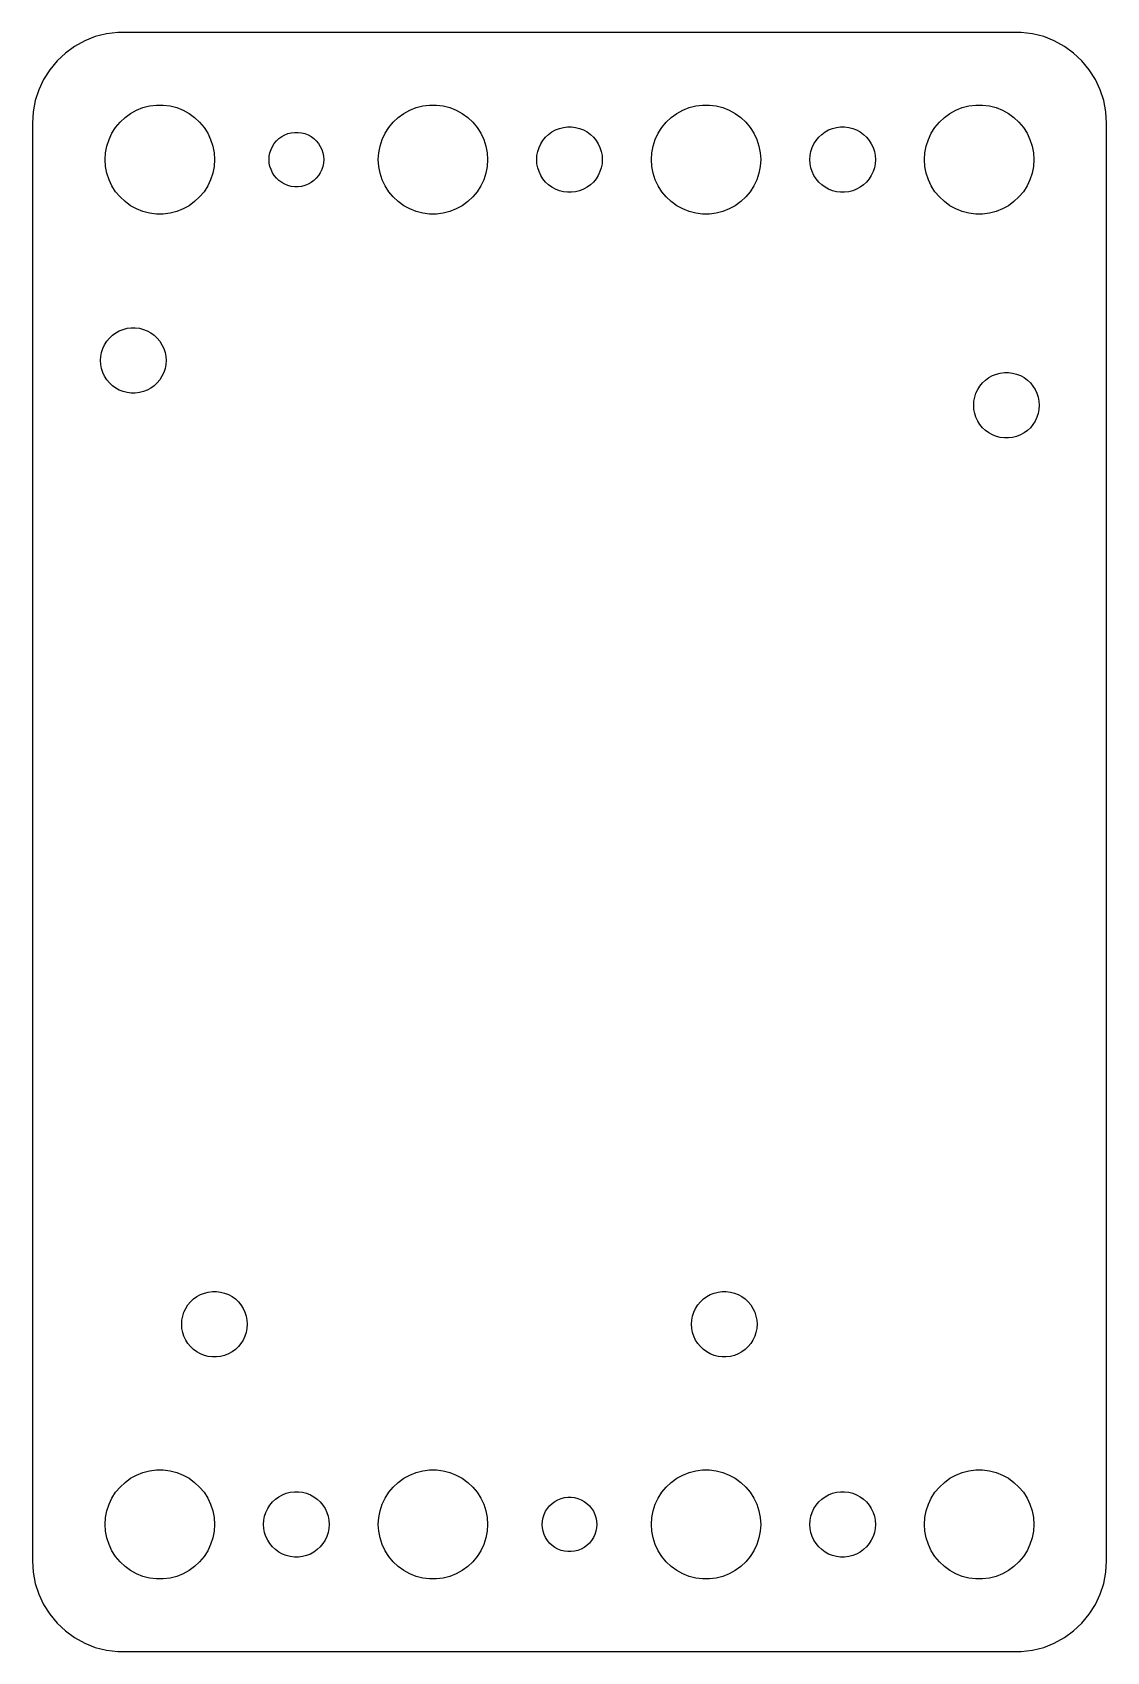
# Model space of a CAD drawing. Header units: metres. Extents: x -29.5 to 29.5, y -44.5 to 44.5.
import ezdxf

# ---------------------------------------------------------------- set-up
doc = ezdxf.new("R2010")
doc.units = ezdxf.units.M

msp = doc.modelspace()

# ---------------------------------------------------------------- linework, layer by layer
for p, q in [((-24.8139, 44.4901), (-25.4369, 44.4114)), ((24.8139, 44.4901), (-24.8139, 44.4901)), ((25.4369, 44.4114), (24.8139, 44.4901)), ((-27.1791, 43.7216), (-27.6871, 43.3526)), ((-26.6289, 44.0241), (-27.1791, 43.7216)), ((-26.0451, 44.2553), (-26.6289, 44.0241)), ((-25.4369, 44.4114), (-26.0451, 44.2553)), ((26.0451, 44.2553), (25.4369, 44.4114)), ((26.6289, 44.0241), (26.0451, 44.2553)), ((27.1791, 43.7216), (26.6289, 44.0241)), ((27.6871, 43.3526), (27.1791, 43.7216)), ((-28.1448, 42.9227), (-28.5451, 42.4389)), ((-27.6871, 43.3526), (-28.1448, 42.9227)), ((28.1448, 42.9227), (27.6871, 43.3526)), ((28.5451, 42.4389), (28.1448, 42.9227)), ((-28.8815, 41.9088), (-29.1489, 41.3406)), ((-28.5451, 42.4389), (-28.8815, 41.9088)), ((28.8815, 41.9088), (28.5451, 42.4389)), ((29.1489, 41.3406), (28.8815, 41.9088)), ((-29.1489, 41.3406), (-29.3429, 40.7434)), ((29.3429, 40.7434), (29.1489, 41.3406)), ((-29.4606, 40.1267), (-29.5, 39.5)), ((-29.3429, 40.7434), (-29.4606, 40.1267)), ((-24.1075, 40.033), (-23.7773, 40.2145)), ((-23.7773, 40.2145), (-23.427, 40.3532)), ((-23.427, 40.3532), (-23.0621, 40.4469)), ((-23.0621, 40.4469), (-22.6884, 40.4941)), ((-22.6884, 40.4941), (-22.3116, 40.4941)), ((-22.3116, 40.4941), (-21.9379, 40.4469)), ((-21.9379, 40.4469), (-21.5729, 40.3532)), ((-21.5729, 40.3532), (-21.2227, 40.2145)), ((-21.2227, 40.2145), (-20.8925, 40.033)), ((-9.10747, 40.033), (-8.77733, 40.2145)), ((-8.77733, 40.2145), (-8.42705, 40.3532)), ((-8.42705, 40.3532), (-8.06213, 40.4469)), ((-8.06213, 40.4469), (-7.68837, 40.4941)), ((-7.68837, 40.4941), (-7.31161, 40.4941)), ((-7.31161, 40.4941), (-6.93785, 40.4469)), ((-6.93785, 40.4469), (-6.57294, 40.3532)), ((-6.57294, 40.3532), (-6.22266, 40.2145)), ((-6.22266, 40.2145), (-5.89252, 40.033)), ((5.89252, 40.033), (6.22266, 40.2145)), ((6.22266, 40.2145), (6.57294, 40.3532)), ((6.57294, 40.3532), (6.93785, 40.4469)), ((6.93785, 40.4469), (7.31161, 40.4941)), ((7.31161, 40.4941), (7.68837, 40.4941)), ((7.68837, 40.4941), (8.06213, 40.4469)), ((8.06213, 40.4469), (8.42705, 40.3532)), ((8.42705, 40.3532), (8.77733, 40.2145)), ((8.77733, 40.2145), (9.10747, 40.033)), ((20.8925, 40.033), (21.2227, 40.2145)), ((21.2227, 40.2145), (21.5729, 40.3532)), ((21.5729, 40.3532), (21.9379, 40.4469)), ((21.9379, 40.4469), (22.3116, 40.4941)), ((22.3116, 40.4941), (22.6884, 40.4941)), ((22.6884, 40.4941), (23.0621, 40.4469)), ((23.0621, 40.4469), (23.427, 40.3532)), ((23.427, 40.3532), (23.7773, 40.2145)), ((23.7773, 40.2145), (24.1075, 40.033)), ((29.4606, 40.1267), (29.3429, 40.7434)), ((29.5, 39.5), (29.4606, 40.1267)), ((-29.5, 39.5), (-29.5, -39.5)), ((-25.1289, 38.9453), (-24.927, 39.2634)), ((-24.927, 39.2634), (-24.6869, 39.5536)), ((-24.6869, 39.5536), (-24.4123, 39.8115)), ((-24.4123, 39.8115), (-24.1075, 40.033)), ((-20.8925, 40.033), (-20.5877, 39.8115)), ((-20.5877, 39.8115), (-20.3131, 39.5536)), ((-20.3131, 39.5536), (-20.0729, 39.2634)), ((-20.0729, 39.2634), (-19.8711, 38.9453)), ((-10.1289, 38.9453), (-9.92705, 39.2634)), ((-9.92705, 39.2634), (-9.6869, 39.5536)), ((-9.6869, 39.5536), (-9.41226, 39.8115)), ((-9.41226, 39.8115), (-9.10747, 40.033)), ((-5.89252, 40.033), (-5.58772, 39.8115)), ((-5.58772, 39.8115), (-5.31308, 39.5536)), ((-5.31308, 39.5536), (-5.07294, 39.2634)), ((-5.07294, 39.2634), (-4.87108, 38.9453)), ((-0.766388, 39.1287), (-0.556229, 39.2119)), ((-0.556229, 39.2119), (-0.33728, 39.2681)), ((-0.33728, 39.2681), (-0.113022, 39.2964)), ((-0.113022, 39.2964), (0.113022, 39.2964)), ((0.113022, 39.2964), (0.33728, 39.2681)), ((0.33728, 39.2681), (0.556229, 39.2119)), ((0.556229, 39.2119), (0.766388, 39.1287)), ((4.87108, 38.9453), (5.07294, 39.2634)), ((5.07294, 39.2634), (5.31308, 39.5536)), ((5.31308, 39.5536), (5.58772, 39.8115)), ((5.58772, 39.8115), (5.89252, 40.033)), ((9.10747, 40.033), (9.41226, 39.8115)), ((9.41226, 39.8115), (9.6869, 39.5536)), ((9.6869, 39.5536), (9.92705, 39.2634)), ((9.92705, 39.2634), (10.1289, 38.9453)), ((14.2336, 39.1287), (14.4438, 39.2119)), ((14.4438, 39.2119), (14.6627, 39.2681)), ((14.6627, 39.2681), (14.887, 39.2964)), ((14.887, 39.2964), (15.113, 39.2964)), ((15.113, 39.2964), (15.3373, 39.2681)), ((15.3373, 39.2681), (15.5562, 39.2119)), ((15.5562, 39.2119), (15.7664, 39.1287)), ((19.8711, 38.9453), (20.0729, 39.2634)), ((20.0729, 39.2634), (20.3131, 39.5536)), ((20.3131, 39.5536), (20.5877, 39.8115)), ((20.5877, 39.8115), (20.8925, 40.033)), ((24.1075, 40.033), (24.4123, 39.8115)), ((24.4123, 39.8115), (24.6869, 39.5536)), ((24.6869, 39.5536), (24.927, 39.2634)), ((24.927, 39.2634), (25.1289, 38.9453)), ((29.5, -39.5), (29.5, 39.5)), ((-25.4057, 38.2461), (-25.2893, 38.6044)), ((-25.2893, 38.6044), (-25.1289, 38.9453)), ((-19.8711, 38.9453), (-19.7107, 38.6044)), ((-19.7107, 38.6044), (-19.5942, 38.2461)), ((-16.3145, 38.2226), (-16.2135, 38.3817)), ((-16.2135, 38.3817), (-16.0934, 38.5268)), ((-16.0934, 38.5268), (-15.9561, 38.6558)), ((-15.9561, 38.6558), (-15.8037, 38.7665)), ((-15.8037, 38.7665), (-15.6387, 38.8572)), ((-15.6387, 38.8572), (-15.4635, 38.9266)), ((-15.4635, 38.9266), (-15.2811, 38.9734)), ((-15.2811, 38.9734), (-15.0942, 38.997)), ((-15.0942, 38.997), (-14.9058, 38.997)), ((-14.9058, 38.997), (-14.7189, 38.9734)), ((-14.7189, 38.9734), (-14.5365, 38.9266)), ((-14.5365, 38.9266), (-14.3613, 38.8572)), ((-14.3613, 38.8572), (-14.1963, 38.7665)), ((-14.1963, 38.7665), (-14.0439, 38.6558)), ((-14.0439, 38.6558), (-13.9065, 38.5268)), ((-13.9065, 38.5268), (-13.7865, 38.3817)), ((-13.7865, 38.3817), (-13.6855, 38.2226)), ((-10.4057, 38.2461), (-10.2893, 38.6044)), ((-10.2893, 38.6044), (-10.1289, 38.9453)), ((-4.87108, 38.9453), (-4.71066, 38.6044)), ((-4.71066, 38.6044), (-4.59424, 38.2461)), ((-1.67358, 38.1626), (-1.57735, 38.3672)), ((-1.57735, 38.3672), (-1.45622, 38.558)), ((-1.45622, 38.558), (-1.31213, 38.7322)), ((-1.31213, 38.7322), (-1.14735, 38.8869)), ((-1.14735, 38.8869), (-0.964478, 39.0198)), ((-0.964478, 39.0198), (-0.766388, 39.1287)), ((0.766388, 39.1287), (0.964478, 39.0198)), ((0.964478, 39.0198), (1.14735, 38.8869)), ((1.14735, 38.8869), (1.31213, 38.7322)), ((1.31213, 38.7322), (1.45622, 38.558)), ((1.45622, 38.558), (1.57735, 38.3672)), ((1.57735, 38.3672), (1.67358, 38.1626)), ((4.59424, 38.2461), (4.71066, 38.6044)), ((4.71066, 38.6044), (4.87108, 38.9453)), ((10.1289, 38.9453), (10.2893, 38.6044)), ((10.2893, 38.6044), (10.4057, 38.2461)), ((13.3264, 38.1626), (13.4226, 38.3672)), ((13.4226, 38.3672), (13.5438, 38.558)), ((13.5438, 38.558), (13.6879, 38.7322)), ((13.6879, 38.7322), (13.8526, 38.8869)), ((13.8526, 38.8869), (14.0355, 39.0198)), ((14.0355, 39.0198), (14.2336, 39.1287)), ((15.7664, 39.1287), (15.9645, 39.0198)), ((15.9645, 39.0198), (16.1474, 38.8869)), ((16.1474, 38.8869), (16.3121, 38.7322)), ((16.3121, 38.7322), (16.4562, 38.558)), ((16.4562, 38.558), (16.5773, 38.3672)), ((16.5773, 38.3672), (16.6736, 38.1626)), ((19.5942, 38.2461), (19.7107, 38.6044)), ((19.7107, 38.6044), (19.8711, 38.9453)), ((25.1289, 38.9453), (25.2893, 38.6044)), ((25.2893, 38.6044), (25.4057, 38.2461)), ((-25.5, 37.5), (-25.4763, 37.876)), ((-25.4763, 37.124), (-25.5, 37.5)), ((-25.4763, 37.876), (-25.4057, 38.2461)), ((-19.5942, 38.2461), (-19.5237, 37.876)), ((-19.5237, 37.876), (-19.5, 37.5)), ((-19.5, 37.5), (-19.5237, 37.124)), ((-16.5, 37.5), (-16.4882, 37.688)), ((-16.4882, 37.312), (-16.5, 37.5)), ((-16.4882, 37.688), (-16.4529, 37.873)), ((-16.4529, 37.873), (-16.3947, 38.0522)), ((-16.3947, 38.0522), (-16.3145, 38.2226)), ((-13.6855, 38.2226), (-13.6053, 38.0522)), ((-13.6053, 38.0522), (-13.5471, 37.873)), ((-13.5471, 37.873), (-13.5118, 37.688)), ((-13.5118, 37.688), (-13.5, 37.5)), ((-13.5, 37.5), (-13.5118, 37.312)), ((-10.5, 37.5), (-10.4763, 37.876)), ((-10.4763, 37.124), (-10.5, 37.5)), ((-10.4763, 37.876), (-10.4057, 38.2461)), ((-4.59424, 38.2461), (-4.52365, 37.876)), ((-4.52365, 37.876), (-4.5, 37.5)), ((-4.5, 37.5), (-4.52365, 37.124)), ((-1.79999, 37.5), (-1.7858, 37.7256)), ((-1.7858, 37.2744), (-1.79999, 37.5)), ((-1.7858, 37.7256), (-1.74344, 37.9476)), ((-1.74344, 37.9476), (-1.67358, 38.1626)), ((1.67358, 38.1626), (1.74344, 37.9476)), ((1.74344, 37.9476), (1.7858, 37.7256)), ((1.7858, 37.7256), (1.79999, 37.5)), ((1.79999, 37.5), (1.7858, 37.2744)), ((4.5, 37.5), (4.52365, 37.876)), ((4.52365, 37.124), (4.5, 37.5)), ((4.52365, 37.876), (4.59424, 38.2461)), ((10.4057, 38.2461), (10.4763, 37.876)), ((10.4763, 37.876), (10.5, 37.5)), ((10.5, 37.5), (10.4763, 37.124)), ((13.2, 37.5), (13.2142, 37.7256)), ((13.2142, 37.2744), (13.2, 37.5)), ((13.2142, 37.7256), (13.2565, 37.9476)), ((13.2565, 37.9476), (13.3264, 38.1626)), ((16.6736, 38.1626), (16.7434, 37.9476)), ((16.7434, 37.9476), (16.7858, 37.7256)), ((16.7858, 37.7256), (16.8, 37.5)), ((16.8, 37.5), (16.7858, 37.2744)), ((19.5, 37.5), (19.5237, 37.876)), ((19.5237, 37.124), (19.5, 37.5)), ((19.5237, 37.876), (19.5942, 38.2461)), ((25.4057, 38.2461), (25.4763, 37.876)), ((25.4763, 37.876), (25.5, 37.5)), ((25.5, 37.5), (25.4763, 37.124)), ((-25.4057, 36.7539), (-25.4763, 37.124)), ((-25.2893, 36.3956), (-25.4057, 36.7539)), ((-19.5942, 36.7539), (-19.7107, 36.3956)), ((-19.5237, 37.124), (-19.5942, 36.7539)), ((-16.4529, 37.127), (-16.4882, 37.312)), ((-16.3947, 36.9478), (-16.4529, 37.127)), ((-16.3145, 36.7774), (-16.3947, 36.9478)), ((-16.2135, 36.6183), (-16.3145, 36.7774)), ((-16.0934, 36.4732), (-16.2135, 36.6183)), ((-13.7865, 36.6183), (-13.9065, 36.4732)), ((-13.6855, 36.7774), (-13.7865, 36.6183)), ((-13.6053, 36.9478), (-13.6855, 36.7774)), ((-13.5471, 37.127), (-13.6053, 36.9478)), ((-13.5118, 37.312), (-13.5471, 37.127)), ((-10.4057, 36.7539), (-10.4763, 37.124)), ((-10.2893, 36.3956), (-10.4057, 36.7539)), ((-4.59424, 36.7539), (-4.71066, 36.3956)), ((-4.52365, 37.124), (-4.59424, 36.7539)), ((-1.74344, 37.0524), (-1.7858, 37.2744)), ((-1.67358, 36.8374), (-1.74344, 37.0524)), ((-1.57735, 36.6328), (-1.67358, 36.8374)), ((-1.45622, 36.442), (-1.57735, 36.6328)), ((1.57735, 36.6328), (1.45622, 36.442)), ((1.67358, 36.8374), (1.57735, 36.6328)), ((1.74344, 37.0524), (1.67358, 36.8374)), ((1.7858, 37.2744), (1.74344, 37.0524)), ((4.59424, 36.7539), (4.52365, 37.124)), ((4.71066, 36.3956), (4.59424, 36.7539)), ((10.4057, 36.7539), (10.2893, 36.3956)), ((10.4763, 37.124), (10.4057, 36.7539)), ((13.2565, 37.0524), (13.2142, 37.2744)), ((13.3264, 36.8374), (13.2565, 37.0524)), ((13.4226, 36.6328), (13.3264, 36.8374)), ((13.5438, 36.442), (13.4226, 36.6328)), ((16.5773, 36.6328), (16.4562, 36.442)), ((16.6736, 36.8374), (16.5773, 36.6328)), ((16.7434, 37.0524), (16.6736, 36.8374)), ((16.7858, 37.2744), (16.7434, 37.0524)), ((19.5942, 36.7539), (19.5237, 37.124)), ((19.7107, 36.3956), (19.5942, 36.7539)), ((25.4057, 36.7539), (25.2893, 36.3956)), ((25.4763, 37.124), (25.4057, 36.7539)), ((-25.1289, 36.0547), (-25.2893, 36.3956)), ((-24.927, 35.7366), (-25.1289, 36.0547)), ((-24.6869, 35.4464), (-24.927, 35.7366)), ((-20.0729, 35.7366), (-20.3131, 35.4464)), ((-19.8711, 36.0547), (-20.0729, 35.7366)), ((-19.7107, 36.3956), (-19.8711, 36.0547)), ((-15.9561, 36.3442), (-16.0934, 36.4732)), ((-15.8037, 36.2335), (-15.9561, 36.3442)), ((-15.6387, 36.1428), (-15.8037, 36.2335)), ((-15.4635, 36.0734), (-15.6387, 36.1428)), ((-15.2811, 36.0266), (-15.4635, 36.0734)), ((-15.0942, 36.003), (-15.2811, 36.0266)), ((-14.9058, 36.003), (-15.0942, 36.003)), ((-14.7189, 36.0266), (-14.9058, 36.003)), ((-14.5365, 36.0734), (-14.7189, 36.0266)), ((-14.3613, 36.1428), (-14.5365, 36.0734)), ((-14.1963, 36.2335), (-14.3613, 36.1428)), ((-14.0439, 36.3442), (-14.1963, 36.2335)), ((-13.9065, 36.4732), (-14.0439, 36.3442)), ((-10.1289, 36.0547), (-10.2893, 36.3956)), ((-9.92705, 35.7366), (-10.1289, 36.0547)), ((-9.6869, 35.4464), (-9.92705, 35.7366)), ((-5.07294, 35.7366), (-5.31308, 35.4464)), ((-4.87108, 36.0547), (-5.07294, 35.7366)), ((-4.71066, 36.3956), (-4.87108, 36.0547)), ((-1.31213, 36.2678), (-1.45622, 36.442)), ((-1.14735, 36.1131), (-1.31213, 36.2678)), ((-0.964478, 35.9802), (-1.14735, 36.1131)), ((-0.766388, 35.8713), (-0.964478, 35.9802)), ((-0.556229, 35.7881), (-0.766388, 35.8713)), ((-0.33728, 35.7319), (-0.556229, 35.7881)), ((-0.113022, 35.7036), (-0.33728, 35.7319)), ((0.113022, 35.7036), (-0.113022, 35.7036)), ((0.33728, 35.7319), (0.113022, 35.7036)), ((0.556229, 35.7881), (0.33728, 35.7319)), ((0.766388, 35.8713), (0.556229, 35.7881)), ((0.964478, 35.9802), (0.766388, 35.8713)), ((1.14735, 36.1131), (0.964478, 35.9802)), ((1.31213, 36.2678), (1.14735, 36.1131)), ((1.45622, 36.442), (1.31213, 36.2678)), ((4.87108, 36.0547), (4.71066, 36.3956)), ((5.07294, 35.7366), (4.87108, 36.0547)), ((5.31308, 35.4464), (5.07294, 35.7366)), ((9.92705, 35.7366), (9.6869, 35.4464)), ((10.1289, 36.0547), (9.92705, 35.7366)), ((10.2893, 36.3956), (10.1289, 36.0547)), ((13.6879, 36.2678), (13.5438, 36.442)), ((13.8526, 36.1131), (13.6879, 36.2678)), ((14.0355, 35.9802), (13.8526, 36.1131)), ((14.2336, 35.8713), (14.0355, 35.9802)), ((14.4438, 35.7881), (14.2336, 35.8713)), ((14.6627, 35.7319), (14.4438, 35.7881)), ((14.887, 35.7036), (14.6627, 35.7319)), ((15.113, 35.7036), (14.887, 35.7036)), ((15.3373, 35.7319), (15.113, 35.7036)), ((15.5562, 35.7881), (15.3373, 35.7319)), ((15.7664, 35.8713), (15.5562, 35.7881)), ((15.9645, 35.9802), (15.7664, 35.8713)), ((16.1474, 36.1131), (15.9645, 35.9802)), ((16.3121, 36.2678), (16.1474, 36.1131)), ((16.4562, 36.442), (16.3121, 36.2678)), ((19.8711, 36.0547), (19.7107, 36.3956)), ((20.0729, 35.7366), (19.8711, 36.0547)), ((20.3131, 35.4464), (20.0729, 35.7366)), ((24.927, 35.7366), (24.6869, 35.4464)), ((25.1289, 36.0547), (24.927, 35.7366)), ((25.2893, 36.3956), (25.1289, 36.0547)), ((-24.4123, 35.1885), (-24.6869, 35.4464)), ((-24.1075, 34.967), (-24.4123, 35.1885)), ((-23.7773, 34.7855), (-24.1075, 34.967)), ((-23.427, 34.6468), (-23.7773, 34.7855)), ((-21.2227, 34.7855), (-21.5729, 34.6468)), ((-20.8925, 34.967), (-21.2227, 34.7855)), ((-20.5877, 35.1885), (-20.8925, 34.967)), ((-20.3131, 35.4464), (-20.5877, 35.1885)), ((-9.41226, 35.1885), (-9.6869, 35.4464)), ((-9.10747, 34.967), (-9.41226, 35.1885)), ((-8.77733, 34.7855), (-9.10747, 34.967)), ((-8.42705, 34.6468), (-8.77733, 34.7855)), ((-6.22266, 34.7855), (-6.57294, 34.6468)), ((-5.89252, 34.967), (-6.22266, 34.7855)), ((-5.58772, 35.1885), (-5.89252, 34.967)), ((-5.31308, 35.4464), (-5.58772, 35.1885)), ((5.58772, 35.1885), (5.31308, 35.4464)), ((5.89252, 34.967), (5.58772, 35.1885)), ((6.22266, 34.7855), (5.89252, 34.967)), ((6.57294, 34.6468), (6.22266, 34.7855)), ((8.77733, 34.7855), (8.42705, 34.6468)), ((9.10747, 34.967), (8.77733, 34.7855)), ((9.41226, 35.1885), (9.10747, 34.967)), ((9.6869, 35.4464), (9.41226, 35.1885)), ((20.5877, 35.1885), (20.3131, 35.4464)), ((20.8925, 34.967), (20.5877, 35.1885)), ((21.2227, 34.7855), (20.8925, 34.967)), ((21.5729, 34.6468), (21.2227, 34.7855)), ((23.7773, 34.7855), (23.427, 34.6468)), ((24.1075, 34.967), (23.7773, 34.7855)), ((24.4123, 35.1885), (24.1075, 34.967)), ((24.6869, 35.4464), (24.4123, 35.1885)), ((-23.0621, 34.5531), (-23.427, 34.6468)), ((-22.6884, 34.5059), (-23.0621, 34.5531)), ((-22.3116, 34.5059), (-22.6884, 34.5059)), ((-21.9379, 34.5531), (-22.3116, 34.5059)), ((-21.5729, 34.6468), (-21.9379, 34.5531)), ((-8.06213, 34.5531), (-8.42705, 34.6468)), ((-7.68837, 34.5059), (-8.06213, 34.5531)), ((-7.31161, 34.5059), (-7.68837, 34.5059)), ((-6.93785, 34.5531), (-7.31161, 34.5059)), ((-6.57294, 34.6468), (-6.93785, 34.5531)), ((6.93785, 34.5531), (6.57294, 34.6468)), ((7.31161, 34.5059), (6.93785, 34.5531)), ((7.68837, 34.5059), (7.31161, 34.5059)), ((8.06213, 34.5531), (7.68837, 34.5059)), ((8.42705, 34.6468), (8.06213, 34.5531)), ((21.9379, 34.5531), (21.5729, 34.6468)), ((22.3116, 34.5059), (21.9379, 34.5531)), ((22.6884, 34.5059), (22.3116, 34.5059)), ((23.0621, 34.5531), (22.6884, 34.5059)), ((23.427, 34.6468), (23.0621, 34.5531)), ((-25.4162, 27.518), (-25.2721, 27.6922)), ((-25.2721, 27.6922), (-25.1074, 27.8469)), ((-25.1074, 27.8469), (-24.9245, 27.9798)), ((-24.9245, 27.9798), (-24.7264, 28.0887)), ((-24.7264, 28.0887), (-24.5162, 28.1719)), ((-24.5162, 28.1719), (-24.2973, 28.2281)), ((-24.2973, 28.2281), (-24.073, 28.2564)), ((-24.073, 28.2564), (-23.847, 28.2564)), ((-23.847, 28.2564), (-23.6227, 28.2281)), ((-23.6227, 28.2281), (-23.4038, 28.1719)), ((-23.4038, 28.1719), (-23.1936, 28.0887)), ((-23.1936, 28.0887), (-22.9955, 27.9798)), ((-22.9955, 27.9798), (-22.8126, 27.8469)), ((-22.8126, 27.8469), (-22.6478, 27.6922)), ((-22.6478, 27.6922), (-22.5038, 27.518)), ((-25.7458, 26.6856), (-25.7034, 26.9076)), ((-25.7034, 26.9076), (-25.6336, 27.1226)), ((-25.6336, 27.1226), (-25.5373, 27.3271)), ((-25.5373, 27.3271), (-25.4162, 27.518)), ((-22.5038, 27.518), (-22.3826, 27.3271)), ((-22.3826, 27.3271), (-22.2864, 27.1226)), ((-22.2864, 27.1226), (-22.2165, 26.9076)), ((-22.2165, 26.9076), (-22.1742, 26.6856)), ((-25.76, 26.46), (-25.7458, 26.6856)), ((-25.7458, 26.2344), (-25.76, 26.46)), ((-25.7034, 26.0123), (-25.7458, 26.2344)), ((-25.6336, 25.7974), (-25.7034, 26.0123)), ((-22.2165, 26.0123), (-22.2864, 25.7974)), ((-22.1742, 26.2344), (-22.2165, 26.0123)), ((-22.1742, 26.6856), (-22.16, 26.46)), ((-22.16, 26.46), (-22.1742, 26.2344)), ((-25.5373, 25.5928), (-25.6336, 25.7974)), ((-25.4162, 25.402), (-25.5373, 25.5928)), ((-25.2721, 25.2278), (-25.4162, 25.402)), ((-25.1074, 25.0731), (-25.2721, 25.2278)), ((-24.9245, 24.9402), (-25.1074, 25.0731)), ((-24.7264, 24.8313), (-24.9245, 24.9402)), ((-22.9955, 24.9402), (-23.1936, 24.8313)), ((-22.8126, 25.0731), (-22.9955, 24.9402)), ((-22.6478, 25.2278), (-22.8126, 25.0731)), ((-22.5038, 25.402), (-22.6478, 25.2278)), ((-22.3826, 25.5928), (-22.5038, 25.402)), ((-22.2864, 25.7974), (-22.3826, 25.5928)), ((22.4226, 24.8672), (22.5438, 25.058)), ((22.5438, 25.058), (22.6879, 25.2322)), ((22.6879, 25.2322), (22.8526, 25.3869)), ((22.8526, 25.3869), (23.0355, 25.5198)), ((23.0355, 25.5198), (23.2336, 25.6287)), ((23.2336, 25.6287), (23.4438, 25.7119)), ((23.4438, 25.7119), (23.6627, 25.7681)), ((23.6627, 25.7681), (23.887, 25.7964)), ((23.887, 25.7964), (24.113, 25.7964)), ((24.113, 25.7964), (24.3373, 25.7681)), ((24.3373, 25.7681), (24.5562, 25.7119)), ((24.5562, 25.7119), (24.7664, 25.6287)), ((24.7664, 25.6287), (24.9645, 25.5198)), ((24.9645, 25.5198), (25.1474, 25.3869)), ((25.1474, 25.3869), (25.3121, 25.2322)), ((25.3121, 25.2322), (25.4562, 25.058)), ((25.4562, 25.058), (25.5773, 24.8672)), ((-24.5162, 24.7481), (-24.7264, 24.8313)), ((-24.2973, 24.6919), (-24.5162, 24.7481)), ((-24.073, 24.6635), (-24.2973, 24.6919)), ((-23.847, 24.6635), (-24.073, 24.6635)), ((-23.6227, 24.6919), (-23.847, 24.6635)), ((-23.4038, 24.7481), (-23.6227, 24.6919)), ((-23.1936, 24.8313), (-23.4038, 24.7481)), ((22.2, 24), (22.2142, 24.2256)), ((22.2142, 24.2256), (22.2565, 24.4476)), ((22.2565, 24.4476), (22.3264, 24.6626)), ((22.3264, 24.6626), (22.4226, 24.8672)), ((25.5773, 24.8672), (25.6736, 24.6626)), ((25.6736, 24.6626), (25.7434, 24.4476)), ((25.7434, 24.4476), (25.7858, 24.2256)), ((25.7858, 24.2256), (25.8, 24)), ((22.2142, 23.7744), (22.2, 24)), ((22.2565, 23.5524), (22.2142, 23.7744)), ((22.3264, 23.3374), (22.2565, 23.5524)), ((22.4226, 23.1328), (22.3264, 23.3374)), ((25.6736, 23.3374), (25.5773, 23.1328)), ((25.7434, 23.5524), (25.6736, 23.3374)), ((25.7858, 23.7744), (25.7434, 23.5524)), ((25.8, 24), (25.7858, 23.7744)), ((22.5438, 22.942), (22.4226, 23.1328)), ((22.6879, 22.7678), (22.5438, 22.942)), ((22.8526, 22.6131), (22.6879, 22.7678)), ((23.0355, 22.4802), (22.8526, 22.6131)), ((23.2336, 22.3713), (23.0355, 22.4802)), ((23.4438, 22.2881), (23.2336, 22.3713)), ((23.6627, 22.2319), (23.4438, 22.2881)), ((24.5562, 22.2881), (24.3373, 22.2319)), ((24.7664, 22.3713), (24.5562, 22.2881)), ((24.9645, 22.4802), (24.7664, 22.3713)), ((25.1474, 22.6131), (24.9645, 22.4802)), ((25.3121, 22.7678), (25.1474, 22.6131)), ((25.4562, 22.942), (25.3121, 22.7678)), ((25.5773, 23.1328), (25.4562, 22.942)), ((23.887, 22.2036), (23.6627, 22.2319)), ((24.113, 22.2036), (23.887, 22.2036)), ((24.3373, 22.2319), (24.113, 22.2036)), ((-20.4645, -24.9802), (-20.2664, -24.8713)), ((-20.2664, -24.8713), (-20.0562, -24.7881)), ((-20.0562, -24.7881), (-19.8373, -24.7319)), ((-19.8373, -24.7319), (-19.613, -24.7036)), ((-19.613, -24.7036), (-19.387, -24.7036)), ((-19.387, -24.7036), (-19.1627, -24.7319)), ((-19.1627, -24.7319), (-18.9438, -24.7881)), ((-18.9438, -24.7881), (-18.7336, -24.8713)), ((-18.7336, -24.8713), (-18.5355, -24.9802)), ((7.53551, -24.9802), (7.7336, -24.8713)), ((7.7336, -24.8713), (7.94376, -24.7881)), ((7.94376, -24.7881), (8.1627, -24.7319)), ((8.1627, -24.7319), (8.38696, -24.7036)), ((8.38696, -24.7036), (8.61302, -24.7036)), ((8.61302, -24.7036), (8.83728, -24.7319)), ((8.83728, -24.7319), (9.05623, -24.7881)), ((9.05623, -24.7881), (9.26639, -24.8713)), ((9.26639, -24.8713), (9.46448, -24.9802)), ((-21.1736, -25.8374), (-21.0773, -25.6328)), ((-21.0773, -25.6328), (-20.9562, -25.442)), ((-20.9562, -25.442), (-20.8121, -25.2678)), ((-20.8121, -25.2678), (-20.6474, -25.1131)), ((-20.6474, -25.1131), (-20.4645, -24.9802)), ((-18.5355, -24.9802), (-18.3526, -25.1131)), ((-18.3526, -25.1131), (-18.1879, -25.2678)), ((-18.1879, -25.2678), (-18.0438, -25.442)), ((-18.0438, -25.442), (-17.9226, -25.6328)), ((-17.9226, -25.6328), (-17.8264, -25.8374)), ((6.8264, -25.8374), (6.92264, -25.6328)), ((6.92264, -25.6328), (7.04376, -25.442)), ((7.04376, -25.442), (7.18785, -25.2678)), ((7.18785, -25.2678), (7.35263, -25.1131)), ((7.35263, -25.1131), (7.53551, -24.9802)), ((9.46448, -24.9802), (9.64735, -25.1131)), ((9.64735, -25.1131), (9.81213, -25.2678)), ((9.81213, -25.2678), (9.95622, -25.442)), ((9.95622, -25.442), (10.0773, -25.6328)), ((10.0773, -25.6328), (10.1736, -25.8374)), ((-21.3, -26.5), (-21.2858, -26.2744)), ((-21.2858, -26.7256), (-21.3, -26.5)), ((-21.2858, -26.2744), (-21.2434, -26.0524)), ((-21.2434, -26.0524), (-21.1736, -25.8374)), ((-17.8264, -25.8374), (-17.7565, -26.0524)), ((-17.7565, -26.0524), (-17.7142, -26.2744)), ((-17.7142, -26.2744), (-17.7, -26.5)), ((-17.7, -26.5), (-17.7142, -26.7256)), ((6.7, -26.5), (6.71419, -26.2744)), ((6.71419, -26.7256), (6.7, -26.5)), ((6.71419, -26.2744), (6.75655, -26.0524)), ((6.75655, -26.0524), (6.8264, -25.8374)), ((10.1736, -25.8374), (10.2434, -26.0524)), ((10.2434, -26.0524), (10.2858, -26.2744)), ((10.2858, -26.2744), (10.3, -26.5)), ((10.3, -26.5), (10.2858, -26.7256)), ((-21.2434, -26.9476), (-21.2858, -26.7256)), ((-21.1736, -27.1626), (-21.2434, -26.9476)), ((-21.0773, -27.3672), (-21.1736, -27.1626)), ((-20.9562, -27.558), (-21.0773, -27.3672)), ((-20.8121, -27.7322), (-20.9562, -27.558)), ((-18.0438, -27.558), (-18.1879, -27.7322)), ((-17.9226, -27.3672), (-18.0438, -27.558)), ((-17.8264, -27.1626), (-17.9226, -27.3672)), ((-17.7565, -26.9476), (-17.8264, -27.1626)), ((-17.7142, -26.7256), (-17.7565, -26.9476)), ((6.75655, -26.9476), (6.71419, -26.7256)), ((6.8264, -27.1626), (6.75655, -26.9476)), ((6.92264, -27.3672), (6.8264, -27.1626)), ((7.04376, -27.558), (6.92264, -27.3672)), ((7.18785, -27.7322), (7.04376, -27.558)), ((9.95622, -27.558), (9.81213, -27.7322)), ((10.0773, -27.3672), (9.95622, -27.558)), ((10.1736, -27.1626), (10.0773, -27.3672)), ((10.2434, -26.9476), (10.1736, -27.1626)), ((10.2858, -26.7256), (10.2434, -26.9476)), ((-20.6474, -27.8869), (-20.8121, -27.7322)), ((-20.4645, -28.0198), (-20.6474, -27.8869)), ((-20.2664, -28.1287), (-20.4645, -28.0198)), ((-20.0562, -28.2119), (-20.2664, -28.1287)), ((-19.8373, -28.2681), (-20.0562, -28.2119)), ((-19.613, -28.2964), (-19.8373, -28.2681)), ((-19.387, -28.2964), (-19.613, -28.2964)), ((-19.1627, -28.2681), (-19.387, -28.2964)), ((-18.9438, -28.2119), (-19.1627, -28.2681)), ((-18.7336, -28.1287), (-18.9438, -28.2119)), ((-18.5355, -28.0198), (-18.7336, -28.1287)), ((-18.3526, -27.8869), (-18.5355, -28.0198)), ((-18.1879, -27.7322), (-18.3526, -27.8869)), ((7.35263, -27.8869), (7.18785, -27.7322)), ((7.53551, -28.0198), (7.35263, -27.8869)), ((7.7336, -28.1287), (7.53551, -28.0198)), ((7.94376, -28.2119), (7.7336, -28.1287)), ((8.1627, -28.2681), (7.94376, -28.2119)), ((8.38696, -28.2964), (8.1627, -28.2681)), ((8.61302, -28.2964), (8.38696, -28.2964)), ((8.83728, -28.2681), (8.61302, -28.2964)), ((9.05623, -28.2119), (8.83728, -28.2681)), ((9.26639, -28.1287), (9.05623, -28.2119)), ((9.46448, -28.0198), (9.26639, -28.1287)), ((9.64735, -27.8869), (9.46448, -28.0198)), ((9.81213, -27.7322), (9.64735, -27.8869)), ((-23.7773, -34.7855), (-23.427, -34.6468)), ((-23.427, -34.6468), (-23.0621, -34.5531)), ((-23.0621, -34.5531), (-22.6884, -34.5059)), ((-22.6884, -34.5059), (-22.3116, -34.5059)), ((-22.3116, -34.5059), (-21.9379, -34.5531)), ((-21.9379, -34.5531), (-21.5729, -34.6468)), ((-21.5729, -34.6468), (-21.2227, -34.7855)), ((-8.77733, -34.7855), (-8.42705, -34.6468)), ((-8.42705, -34.6468), (-8.06213, -34.5531)), ((-8.06213, -34.5531), (-7.68837, -34.5059)), ((-7.68837, -34.5059), (-7.31161, -34.5059)), ((-7.31161, -34.5059), (-6.93785, -34.5531)), ((-6.93785, -34.5531), (-6.57294, -34.6468)), ((-6.57294, -34.6468), (-6.22266, -34.7855)), ((6.22266, -34.7855), (6.57294, -34.6468)), ((6.57294, -34.6468), (6.93785, -34.5531)), ((6.93785, -34.5531), (7.31161, -34.5059)), ((7.31161, -34.5059), (7.68837, -34.5059)), ((7.68837, -34.5059), (8.06213, -34.5531)), ((8.06213, -34.5531), (8.42705, -34.6468)), ((8.42705, -34.6468), (8.77733, -34.7855)), ((21.2227, -34.7855), (21.5729, -34.6468)), ((21.5729, -34.6468), (21.9379, -34.5531)), ((21.9379, -34.5531), (22.3116, -34.5059)), ((22.3116, -34.5059), (22.6884, -34.5059)), ((22.6884, -34.5059), (23.0621, -34.5531)), ((23.0621, -34.5531), (23.427, -34.6468)), ((23.427, -34.6468), (23.7773, -34.7855)), ((-24.927, -35.7366), (-24.6869, -35.4464)), ((-24.6869, -35.4464), (-24.4123, -35.1885)), ((-24.4123, -35.1885), (-24.1075, -34.967)), ((-24.1075, -34.967), (-23.7773, -34.7855)), ((-21.2227, -34.7855), (-20.8925, -34.967)), ((-20.8925, -34.967), (-20.5877, -35.1885)), ((-20.5877, -35.1885), (-20.3131, -35.4464)), ((-20.3131, -35.4464), (-20.0729, -35.7366)), ((-9.92705, -35.7366), (-9.6869, -35.4464)), ((-9.6869, -35.4464), (-9.41226, -35.1885)), ((-9.41226, -35.1885), (-9.10747, -34.967)), ((-9.10747, -34.967), (-8.77733, -34.7855)), ((-6.22266, -34.7855), (-5.89252, -34.967)), ((-5.89252, -34.967), (-5.58772, -35.1885)), ((-5.58772, -35.1885), (-5.31308, -35.4464)), ((-5.31308, -35.4464), (-5.07294, -35.7366)), ((5.07294, -35.7366), (5.31308, -35.4464)), ((5.31308, -35.4464), (5.58772, -35.1885)), ((5.58772, -35.1885), (5.89252, -34.967)), ((5.89252, -34.967), (6.22266, -34.7855)), ((8.77733, -34.7855), (9.10747, -34.967)), ((9.10747, -34.967), (9.41226, -35.1885)), ((9.41226, -35.1885), (9.6869, -35.4464)), ((9.6869, -35.4464), (9.92705, -35.7366)), ((20.0729, -35.7366), (20.3131, -35.4464)), ((20.3131, -35.4464), (20.5877, -35.1885)), ((20.5877, -35.1885), (20.8925, -34.967)), ((20.8925, -34.967), (21.2227, -34.7855)), ((23.7773, -34.7855), (24.1075, -34.967)), ((24.1075, -34.967), (24.4123, -35.1885)), ((24.4123, -35.1885), (24.6869, -35.4464)), ((24.6869, -35.4464), (24.927, -35.7366)), ((-25.4057, -36.7539), (-25.2893, -36.3956)), ((-25.2893, -36.3956), (-25.1289, -36.0547)), ((-25.1289, -36.0547), (-24.927, -35.7366)), ((-20.0729, -35.7366), (-19.8711, -36.0547)), ((-19.8711, -36.0547), (-19.7107, -36.3956)), ((-19.7107, -36.3956), (-19.5942, -36.7539)), ((-16.5773, -36.6328), (-16.4562, -36.442)), ((-16.4562, -36.442), (-16.3121, -36.2678)), ((-16.3121, -36.2678), (-16.1474, -36.1131)), ((-16.1474, -36.1131), (-15.9645, -35.9802)), ((-15.9645, -35.9802), (-15.7664, -35.8713)), ((-15.7664, -35.8713), (-15.5562, -35.7881)), ((-15.5562, -35.7881), (-15.3373, -35.7319)), ((-15.3373, -35.7319), (-15.113, -35.7036)), ((-15.113, -35.7036), (-14.887, -35.7036)), ((-14.887, -35.7036), (-14.6627, -35.7319)), ((-14.6627, -35.7319), (-14.4438, -35.7881)), ((-14.4438, -35.7881), (-14.2336, -35.8713)), ((-14.2336, -35.8713), (-14.0355, -35.9802)), ((-14.0355, -35.9802), (-13.8526, -36.1131)), ((-13.8526, -36.1131), (-13.6879, -36.2678)), ((-13.6879, -36.2678), (-13.5438, -36.442)), ((-13.5438, -36.442), (-13.4226, -36.6328)), ((-10.4057, -36.7539), (-10.2893, -36.3956)), ((-10.2893, -36.3956), (-10.1289, -36.0547)), ((-10.1289, -36.0547), (-9.92705, -35.7366)), ((-5.07294, -35.7366), (-4.87108, -36.0547)), ((-4.87108, -36.0547), (-4.71066, -36.3956)), ((-4.71066, -36.3956), (-4.59424, -36.7539)), ((-1.21352, -36.6183), (-1.09344, -36.4732)), ((-1.09344, -36.4732), (-0.956131, -36.3442)), ((-0.956131, -36.3442), (-0.803726, -36.2335)), ((-0.803726, -36.2335), (-0.638657, -36.1428)), ((-0.638657, -36.1428), (-0.463516, -36.0734)), ((-0.463516, -36.0734), (-0.281067, -36.0266)), ((-0.281067, -36.0266), (-0.094177, -36.003)), ((-0.094177, -36.003), (0.094177, -36.003)), ((0.094177, -36.003), (0.281067, -36.0266)), ((0.281067, -36.0266), (0.463516, -36.0734)), ((0.463516, -36.0734), (0.638657, -36.1428)), ((0.638657, -36.1428), (0.803726, -36.2335)), ((0.803726, -36.2335), (0.956131, -36.3442)), ((0.956131, -36.3442), (1.09344, -36.4732)), ((1.09344, -36.4732), (1.21352, -36.6183)), ((4.59424, -36.7539), (4.71066, -36.3956)), ((4.71066, -36.3956), (4.87108, -36.0547)), ((4.87108, -36.0547), (5.07294, -35.7366)), ((9.92705, -35.7366), (10.1289, -36.0547)), ((10.1289, -36.0547), (10.2893, -36.3956)), ((10.2893, -36.3956), (10.4057, -36.7539)), ((13.4226, -36.6328), (13.5438, -36.442)), ((13.5438, -36.442), (13.6879, -36.2678)), ((13.6879, -36.2678), (13.8526, -36.1131)), ((13.8526, -36.1131), (14.0355, -35.9802)), ((14.0355, -35.9802), (14.2336, -35.8713)), ((14.2336, -35.8713), (14.4438, -35.7881)), ((14.4438, -35.7881), (14.6627, -35.7319)), ((14.6627, -35.7319), (14.887, -35.7036)), ((14.887, -35.7036), (15.113, -35.7036)), ((15.113, -35.7036), (15.3373, -35.7319)), ((15.3373, -35.7319), (15.5562, -35.7881)), ((15.5562, -35.7881), (15.7664, -35.8713)), ((15.7664, -35.8713), (15.9645, -35.9802)), ((15.9645, -35.9802), (16.1474, -36.1131)), ((16.1474, -36.1131), (16.3121, -36.2678)), ((16.3121, -36.2678), (16.4562, -36.442)), ((16.4562, -36.442), (16.5773, -36.6328)), ((19.5942, -36.7539), (19.7107, -36.3956)), ((19.7107, -36.3956), (19.8711, -36.0547)), ((19.8711, -36.0547), (20.0729, -35.7366)), ((24.927, -35.7366), (25.1289, -36.0547)), ((25.1289, -36.0547), (25.2893, -36.3956)), ((25.2893, -36.3956), (25.4057, -36.7539)), ((-25.5, -37.5), (-25.4763, -37.124)), ((-25.4763, -37.124), (-25.4057, -36.7539)), ((-19.5942, -36.7539), (-19.5237, -37.124)), ((-19.5237, -37.124), (-19.5, -37.5)), ((-16.8, -37.5), (-16.7858, -37.2744)), ((-16.7858, -37.2744), (-16.7434, -37.0524)), ((-16.7434, -37.0524), (-16.6736, -36.8374)), ((-16.6736, -36.8374), (-16.5773, -36.6328)), ((-13.4226, -36.6328), (-13.3264, -36.8374)), ((-13.3264, -36.8374), (-13.2565, -37.0524)), ((-13.2565, -37.0524), (-13.2142, -37.2744)), ((-13.2142, -37.2744), (-13.2, -37.5)), ((-10.5, -37.5), (-10.4763, -37.124)), ((-10.4763, -37.124), (-10.4057, -36.7539)), ((-4.59424, -36.7539), (-4.52365, -37.124)), ((-4.52365, -37.124), (-4.5, -37.5)), ((-1.5, -37.5), (-1.48816, -37.312)), ((-1.48816, -37.312), (-1.45287, -37.127)), ((-1.45287, -37.127), (-1.39465, -36.9478)), ((-1.39465, -36.9478), (-1.31445, -36.7774)), ((-1.31445, -36.7774), (-1.21352, -36.6183)), ((1.21352, -36.6183), (1.31445, -36.7774)), ((1.31445, -36.7774), (1.39465, -36.9478)), ((1.39465, -36.9478), (1.45287, -37.127)), ((1.45287, -37.127), (1.48816, -37.312)), ((1.48816, -37.312), (1.5, -37.5)), ((4.5, -37.5), (4.52365, -37.124)), ((4.52365, -37.124), (4.59424, -36.7539)), ((10.4057, -36.7539), (10.4763, -37.124)), ((10.4763, -37.124), (10.5, -37.5)), ((13.2, -37.5), (13.2142, -37.2744)), ((13.2142, -37.2744), (13.2565, -37.0524)), ((13.2565, -37.0524), (13.3264, -36.8374)), ((13.3264, -36.8374), (13.4226, -36.6328)), ((16.5773, -36.6328), (16.6736, -36.8374)), ((16.6736, -36.8374), (16.7434, -37.0524)), ((16.7434, -37.0524), (16.7858, -37.2744)), ((16.7858, -37.2744), (16.8, -37.5)), ((19.5, -37.5), (19.5237, -37.124)), ((19.5237, -37.124), (19.5942, -36.7539)), ((25.4057, -36.7539), (25.4763, -37.124)), ((25.4763, -37.124), (25.5, -37.5)), ((-25.4763, -37.876), (-25.5, -37.5)), ((-25.4057, -38.2461), (-25.4763, -37.876)), ((-25.2893, -38.6044), (-25.4057, -38.2461)), ((-19.5942, -38.2461), (-19.7107, -38.6044)), ((-19.5237, -37.876), (-19.5942, -38.2461)), ((-19.5, -37.5), (-19.5237, -37.876)), ((-16.7858, -37.7256), (-16.8, -37.5)), ((-16.7434, -37.9476), (-16.7858, -37.7256)), ((-16.6736, -38.1626), (-16.7434, -37.9476)), ((-16.5773, -38.3672), (-16.6736, -38.1626)), ((-13.3264, -38.1626), (-13.4226, -38.3672)), ((-13.2565, -37.9476), (-13.3264, -38.1626)), ((-13.2142, -37.7256), (-13.2565, -37.9476)), ((-13.2, -37.5), (-13.2142, -37.7256)), ((-10.4763, -37.876), (-10.5, -37.5)), ((-10.4057, -38.2461), (-10.4763, -37.876)), ((-10.2893, -38.6044), (-10.4057, -38.2461)), ((-4.59424, -38.2461), (-4.71066, -38.6044)), ((-4.52365, -37.876), (-4.59424, -38.2461)), ((-4.5, -37.5), (-4.52365, -37.876)), ((-1.48816, -37.688), (-1.5, -37.5)), ((-1.45287, -37.873), (-1.48816, -37.688)), ((-1.39465, -38.0522), (-1.45287, -37.873)), ((-1.31445, -38.2226), (-1.39465, -38.0522)), ((-1.21352, -38.3817), (-1.31445, -38.2226)), ((1.31445, -38.2226), (1.21352, -38.3817)), ((1.39465, -38.0522), (1.31445, -38.2226)), ((1.45287, -37.873), (1.39465, -38.0522)), ((1.48816, -37.688), (1.45287, -37.873)), ((1.5, -37.5), (1.48816, -37.688)), ((4.52365, -37.876), (4.5, -37.5)), ((4.59424, -38.2461), (4.52365, -37.876)), ((4.71066, -38.6044), (4.59424, -38.2461)), ((10.4057, -38.2461), (10.2893, -38.6044)), ((10.4763, -37.876), (10.4057, -38.2461)), ((10.5, -37.5), (10.4763, -37.876)), ((13.2142, -37.7256), (13.2, -37.5)), ((13.2565, -37.9476), (13.2142, -37.7256)), ((13.3264, -38.1626), (13.2565, -37.9476)), ((13.4226, -38.3672), (13.3264, -38.1626)), ((16.6736, -38.1626), (16.5773, -38.3672)), ((16.7434, -37.9476), (16.6736, -38.1626)), ((16.7858, -37.7256), (16.7434, -37.9476)), ((16.8, -37.5), (16.7858, -37.7256)), ((19.5237, -37.876), (19.5, -37.5)), ((19.5942, -38.2461), (19.5237, -37.876)), ((19.7107, -38.6044), (19.5942, -38.2461)), ((25.4057, -38.2461), (25.2893, -38.6044)), ((25.4763, -37.876), (25.4057, -38.2461)), ((25.5, -37.5), (25.4763, -37.876)), ((-25.1289, -38.9453), (-25.2893, -38.6044)), ((-24.927, -39.2634), (-25.1289, -38.9453)), ((-19.8711, -38.9453), (-20.0729, -39.2634)), ((-19.7107, -38.6044), (-19.8711, -38.9453)), ((-16.4562, -38.558), (-16.5773, -38.3672)), ((-16.3121, -38.7322), (-16.4562, -38.558)), ((-16.1474, -38.8869), (-16.3121, -38.7322)), ((-15.9645, -39.0198), (-16.1474, -38.8869)), ((-15.7664, -39.1287), (-15.9645, -39.0198)), ((-15.5562, -39.2119), (-15.7664, -39.1287)), ((-14.2336, -39.1287), (-14.4438, -39.2119)), ((-14.0355, -39.0198), (-14.2336, -39.1287)), ((-13.8526, -38.8869), (-14.0355, -39.0198)), ((-13.6879, -38.7322), (-13.8526, -38.8869)), ((-13.5438, -38.558), (-13.6879, -38.7322)), ((-13.4226, -38.3672), (-13.5438, -38.558)), ((-10.1289, -38.9453), (-10.2893, -38.6044)), ((-9.92705, -39.2634), (-10.1289, -38.9453)), ((-4.87108, -38.9453), (-5.07294, -39.2634)), ((-4.71066, -38.6044), (-4.87108, -38.9453)), ((-1.09344, -38.5268), (-1.21352, -38.3817)), ((-0.956131, -38.6558), (-1.09344, -38.5268)), ((-0.803726, -38.7665), (-0.956131, -38.6558)), ((-0.638657, -38.8572), (-0.803726, -38.7665)), ((-0.463516, -38.9266), (-0.638657, -38.8572)), ((-0.281067, -38.9734), (-0.463516, -38.9266)), ((-0.094177, -38.997), (-0.281067, -38.9734)), ((0.094177, -38.997), (-0.094177, -38.997)), ((0.281067, -38.9734), (0.094177, -38.997)), ((0.463516, -38.9266), (0.281067, -38.9734)), ((0.638657, -38.8572), (0.463516, -38.9266)), ((0.803726, -38.7665), (0.638657, -38.8572)), ((0.956131, -38.6558), (0.803726, -38.7665)), ((1.09344, -38.5268), (0.956131, -38.6558)), ((1.21352, -38.3817), (1.09344, -38.5268)), ((4.87108, -38.9453), (4.71066, -38.6044)), ((5.07294, -39.2634), (4.87108, -38.9453)), ((10.1289, -38.9453), (9.92705, -39.2634)), ((10.2893, -38.6044), (10.1289, -38.9453)), ((13.5438, -38.558), (13.4226, -38.3672)), ((13.6879, -38.7322), (13.5438, -38.558)), ((13.8526, -38.8869), (13.6879, -38.7322)), ((14.0355, -39.0198), (13.8526, -38.8869)), ((14.2336, -39.1287), (14.0355, -39.0198)), ((14.4438, -39.2119), (14.2336, -39.1287)), ((15.7664, -39.1287), (15.5562, -39.2119)), ((15.9645, -39.0198), (15.7664, -39.1287)), ((16.1474, -38.8869), (15.9645, -39.0198)), ((16.3121, -38.7322), (16.1474, -38.8869)), ((16.4562, -38.558), (16.3121, -38.7322)), ((16.5773, -38.3672), (16.4562, -38.558)), ((19.8711, -38.9453), (19.7107, -38.6044)), ((20.0729, -39.2634), (19.8711, -38.9453)), ((25.1289, -38.9453), (24.927, -39.2634)), ((25.2893, -38.6044), (25.1289, -38.9453)), ((-29.5, -39.5), (-29.4606, -40.1267)), ((-24.6869, -39.5536), (-24.927, -39.2634)), ((-24.4123, -39.8115), (-24.6869, -39.5536)), ((-24.1075, -40.033), (-24.4123, -39.8115)), ((-23.7773, -40.2145), (-24.1075, -40.033)), ((-20.8925, -40.033), (-21.2227, -40.2145)), ((-20.5877, -39.8115), (-20.8925, -40.033)), ((-20.3131, -39.5536), (-20.5877, -39.8115)), ((-20.0729, -39.2634), (-20.3131, -39.5536)), ((-15.3373, -39.2681), (-15.5562, -39.2119)), ((-15.113, -39.2964), (-15.3373, -39.2681)), ((-14.887, -39.2964), (-15.113, -39.2964)), ((-14.6627, -39.2681), (-14.887, -39.2964)), ((-14.4438, -39.2119), (-14.6627, -39.2681)), ((-9.6869, -39.5536), (-9.92705, -39.2634)), ((-9.41226, -39.8115), (-9.6869, -39.5536)), ((-9.10747, -40.033), (-9.41226, -39.8115)), ((-8.77733, -40.2145), (-9.10747, -40.033)), ((-5.89252, -40.033), (-6.22266, -40.2145)), ((-5.58772, -39.8115), (-5.89252, -40.033)), ((-5.31308, -39.5536), (-5.58772, -39.8115)), ((-5.07294, -39.2634), (-5.31308, -39.5536)), ((5.31308, -39.5536), (5.07294, -39.2634)), ((5.58772, -39.8115), (5.31308, -39.5536)), ((5.89252, -40.033), (5.58772, -39.8115)), ((6.22266, -40.2145), (5.89252, -40.033)), ((9.10747, -40.033), (8.77733, -40.2145)), ((9.41226, -39.8115), (9.10747, -40.033)), ((9.6869, -39.5536), (9.41226, -39.8115)), ((9.92705, -39.2634), (9.6869, -39.5536)), ((14.6627, -39.2681), (14.4438, -39.2119)), ((14.887, -39.2964), (14.6627, -39.2681)), ((15.113, -39.2964), (14.887, -39.2964)), ((15.3373, -39.2681), (15.113, -39.2964)), ((15.5562, -39.2119), (15.3373, -39.2681)), ((20.3131, -39.5536), (20.0729, -39.2634)), ((20.5877, -39.8115), (20.3131, -39.5536)), ((20.8925, -40.033), (20.5877, -39.8115)), ((21.2227, -40.2145), (20.8925, -40.033)), ((24.1075, -40.033), (23.7773, -40.2145)), ((24.4123, -39.8115), (24.1075, -40.033)), ((24.6869, -39.5536), (24.4123, -39.8115)), ((24.927, -39.2634), (24.6869, -39.5536)), ((29.4606, -40.1267), (29.5, -39.5)), ((-29.4606, -40.1267), (-29.3429, -40.7434)), ((-29.3429, -40.7434), (-29.1489, -41.3406)), ((-23.427, -40.3532), (-23.7773, -40.2145)), ((-23.0621, -40.4469), (-23.427, -40.3532)), ((-22.6884, -40.4941), (-23.0621, -40.4469)), ((-22.3116, -40.4941), (-22.6884, -40.4941)), ((-21.9379, -40.4469), (-22.3116, -40.4941)), ((-21.5729, -40.3532), (-21.9379, -40.4469)), ((-21.2227, -40.2145), (-21.5729, -40.3532)), ((-8.42705, -40.3532), (-8.77733, -40.2145)), ((-8.06213, -40.4469), (-8.42705, -40.3532)), ((-7.68837, -40.4941), (-8.06213, -40.4469)), ((-7.31161, -40.4941), (-7.68837, -40.4941)), ((-6.93785, -40.4469), (-7.31161, -40.4941)), ((-6.57294, -40.3532), (-6.93785, -40.4469)), ((-6.22266, -40.2145), (-6.57294, -40.3532)), ((6.57294, -40.3532), (6.22266, -40.2145)), ((6.93785, -40.4469), (6.57294, -40.3532)), ((7.31161, -40.4941), (6.93785, -40.4469)), ((7.68837, -40.4941), (7.31161, -40.4941)), ((8.06213, -40.4469), (7.68837, -40.4941)), ((8.42705, -40.3532), (8.06213, -40.4469)), ((8.77733, -40.2145), (8.42705, -40.3532)), ((21.5729, -40.3532), (21.2227, -40.2145)), ((21.9379, -40.4469), (21.5729, -40.3532)), ((22.3116, -40.4941), (21.9379, -40.4469)), ((22.6884, -40.4941), (22.3116, -40.4941)), ((23.0621, -40.4469), (22.6884, -40.4941)), ((23.427, -40.3532), (23.0621, -40.4469)), ((23.7773, -40.2145), (23.427, -40.3532)), ((29.1489, -41.3406), (29.3429, -40.7434)), ((29.3429, -40.7434), (29.4606, -40.1267)), ((-29.1489, -41.3406), (-28.8815, -41.9088)), ((28.8815, -41.9088), (29.1489, -41.3406)), ((-28.8815, -41.9088), (-28.5451, -42.4389)), ((-28.5451, -42.4389), (-28.1448, -42.9227)), ((28.1448, -42.9227), (28.5451, -42.4389)), ((28.5451, -42.4389), (28.8815, -41.9088)), ((-28.1448, -42.9227), (-27.6871, -43.3526)), ((-27.6871, -43.3526), (-27.1791, -43.7216)), ((27.1791, -43.7216), (27.6871, -43.3526)), ((27.6871, -43.3526), (28.1448, -42.9227)), ((-27.1791, -43.7216), (-26.6289, -44.0241)), ((-26.6289, -44.0241), (-26.0451, -44.2553)), ((-26.0451, -44.2553), (-25.4369, -44.4114)), ((-25.4369, -44.4114), (-24.8139, -44.4901)), ((-24.8139, -44.4901), (24.8139, -44.4901)), ((24.8139, -44.4901), (25.4369, -44.4114)), ((25.4369, -44.4114), (26.0451, -44.2553)), ((26.0451, -44.2553), (26.6289, -44.0241)), ((26.6289, -44.0241), (27.1791, -43.7216))]:
    msp.add_line(p, q)

doc.saveas('drawing.dxf')
